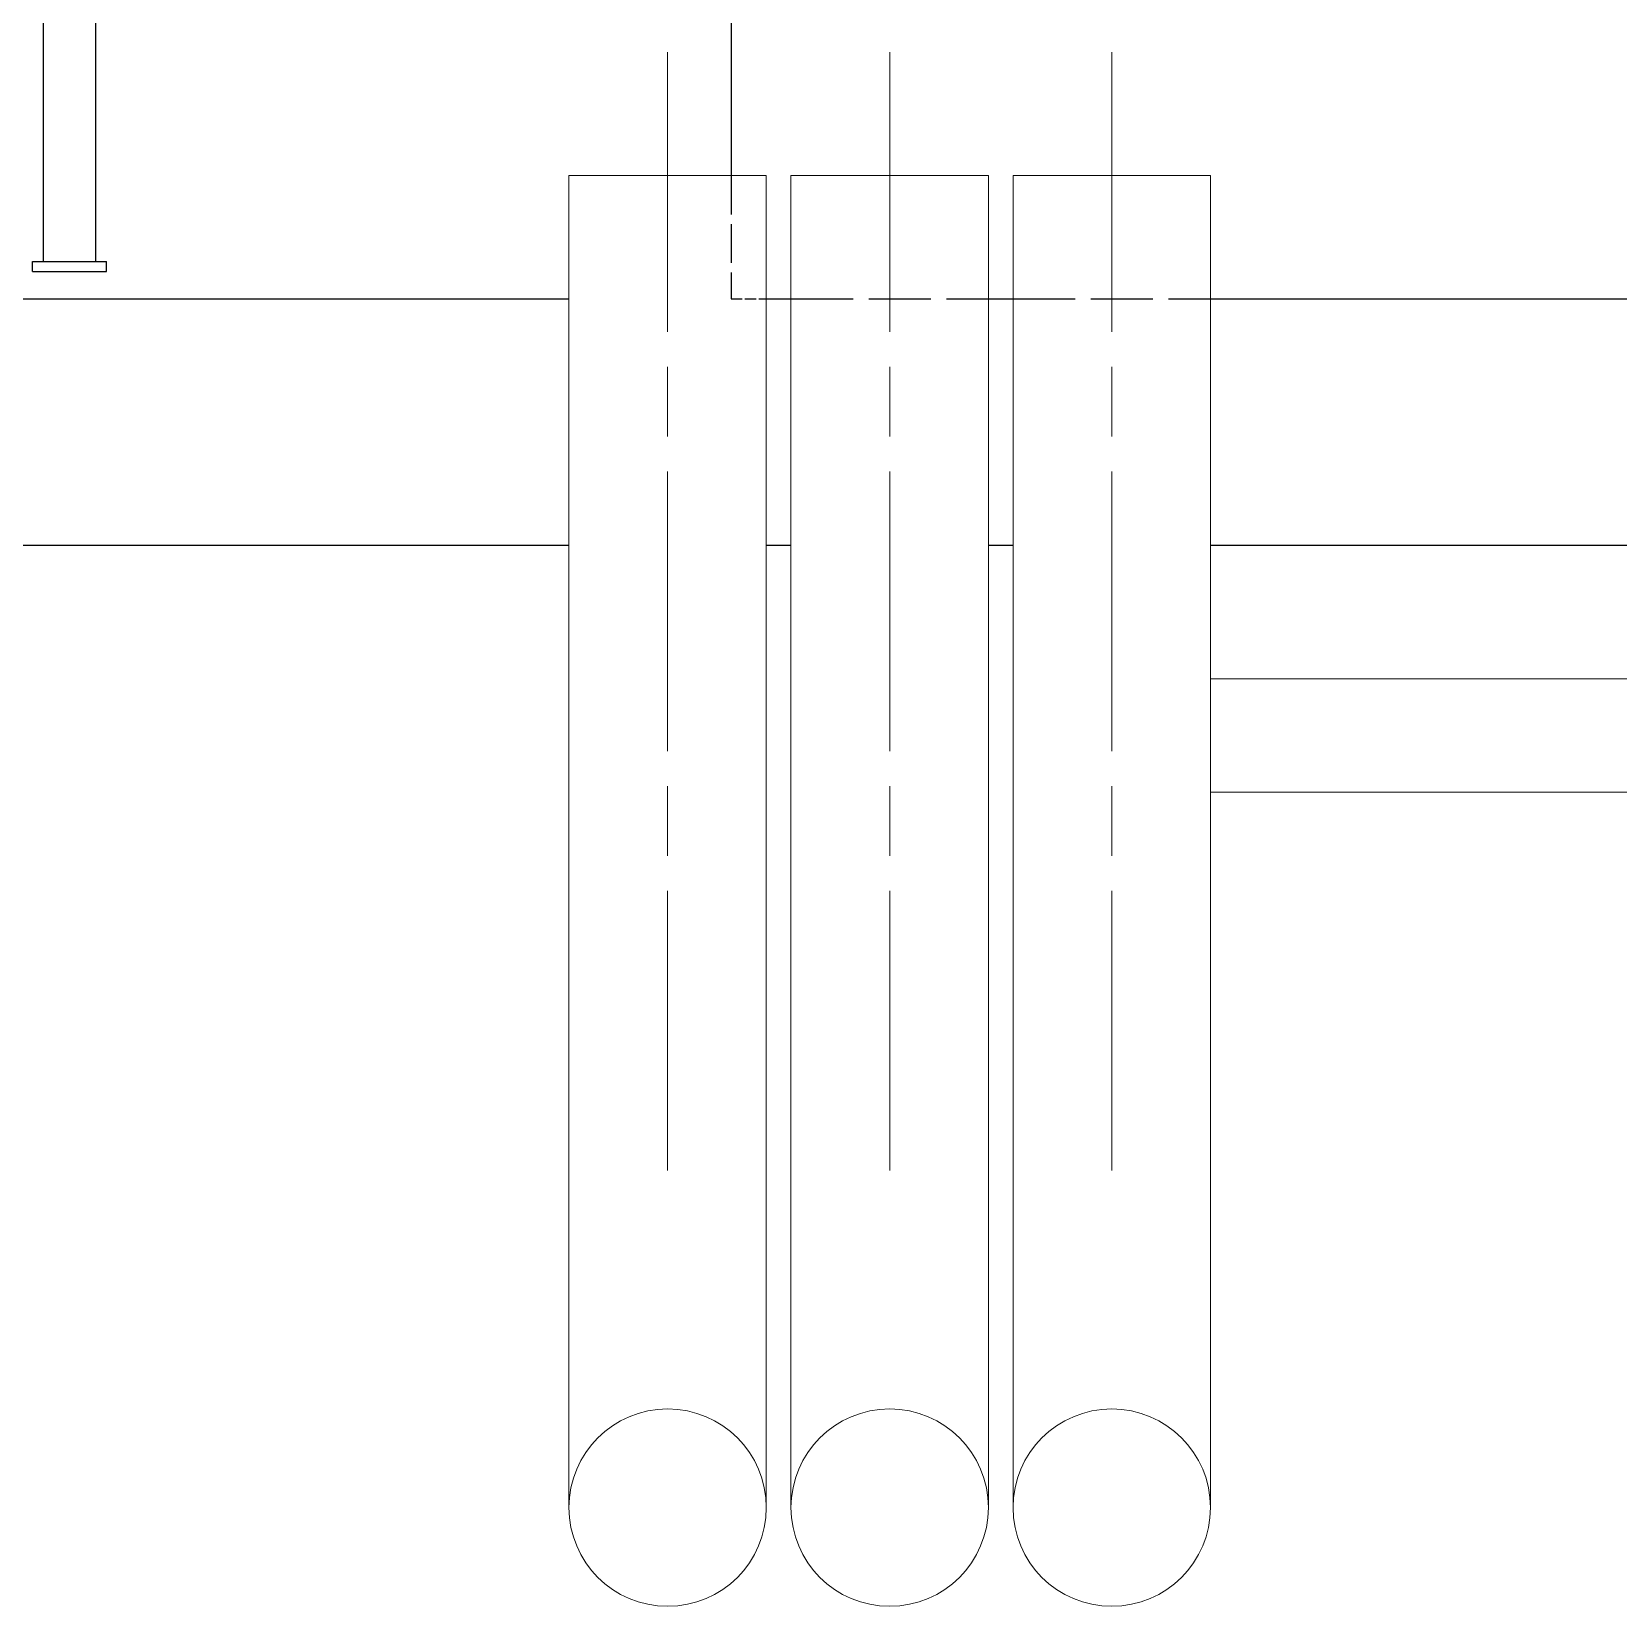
# Model space of a CAD drawing. Header units: millimetres. Extents: x 0 to 100323, y 0 to 59400.
# Drawn here: x 69741 to 72956, y 43295 to 46487 of the extents above; entities that cross this region are included whole.
import ezdxf

# ---------------------------------------------------------------- set-up
doc = ezdxf.new("R2010")
doc.units = ezdxf.units.MM
doc.header["$LTSCALE"] = 100
doc.linetypes.add('CHAIN', pattern=[0.3543, 0.2362, -0.0295, 0.0591, -0.0295])
doc.linetypes.add('DASHED', pattern=[0.2067, 0.1654, -0.0413])
doc.layers.add('Hidden', color=7, linetype='DASHED', lineweight=25)
doc.layers.add('Visible', color=7, linetype='Continuous', lineweight=25)
for name, color, linetype, lineweight, true_color in [('P_Cable Ducts (CD)', 30, 'Continuous', 18, 0xff7f00), ('P_Cable Ducts Centerline', 30, 'CHAIN', 18, 0xff7f00), ('P_Condensate (CS)', 40, 'Continuous', 18, 0xffbf00)]:
    doc.layers.add(name, color=color, linetype=linetype, lineweight=lineweight, true_color=true_color)

msp = doc.modelspace()

# ---------------------------------------------------------------- linework, layer by layer
at = {"layer": 'Hidden', "ltscale": 4.761642}
msp.add_line((71158, 46195.5), (71158, 45945.5), dxfattribs=at)
at = {"layer": 'Hidden', "ltscale": 1.361196}
msp.add_line((71158, 45945.5), (71229.4, 45945.5), dxfattribs=at)
at = {"layer": 'Hidden', "ltscale": 7.618686}
for p, q in [((71279.4, 45945.5), (71679.4, 45945.5)), ((71729.4, 45945.5), (72129.4, 45945.5))]:
    msp.add_line(p, q, dxfattribs=at)
at = {"layer": 'P_Cable Ducts (CD)'}
for p, q in [((70829.4, 46195.5), (71229.4, 46195.5)), ((70829.4, 46195.5), (70829.4, 44370.5)), ((71229.4, 46195.5), (71229.4, 44370.5)), ((71279.4, 46195.5), (71679.4, 46195.5)), ((71279.4, 46195.5), (71279.4, 44370.5)), ((71679.4, 46195.5), (71679.4, 44370.5)), ((71729.4, 46195.5), (72129.4, 46195.5)), ((71729.4, 46195.5), (71729.4, 44370.5)), ((72129.4, 46195.5), (72129.4, 44370.5)), ((70829.4, 44370.5), (70829.4, 43495.5)), ((71229.4, 43495.5), (71229.4, 44370.5)), ((71279.4, 44370.5), (71279.4, 43495.5)), ((71679.4, 43495.5), (71679.4, 44370.5)), ((71729.4, 44370.5), (71729.4, 43495.5)), ((72129.4, 43495.5), (72129.4, 44370.5))]:
    msp.add_line(p, q, dxfattribs=at)
for centre in [(71029.4, 43495.5), (71479.4, 43495.5), (71929.4, 43495.5)]:
    msp.add_circle(centre, 200, dxfattribs=at)
at = {"layer": 'P_Cable Ducts Centerline', "ltscale": 23.990969}
for p, q in [((71029.4, 46445.5), (71029.4, 44120.5)), ((71479.4, 46445.5), (71479.4, 44120.5)), ((71929.4, 46445.5), (71929.4, 44120.5))]:
    msp.add_line(p, q, dxfattribs=at)
at = {"layer": 'P_Condensate (CS)'}
for p, q in [((78387.2, 45175.5), (72129.4, 45175.5)), ((72129.4, 44945.5), (78447.7, 44945.5))]:
    msp.add_line(p, q, dxfattribs=at)
at = {"layer": 'Visible'}
for p, q in [((71158, 50945.5), (71158, 46195.5)), ((69764.6, 46021.1), (69764.6, 47146.1)), ((69870.9, 46021.1), (69870.9, 47146.1)), ((69742.7, 46001.1), (69742.7, 46021.1)), ((69742.7, 46021.1), (69892.7, 46021.1)), ((69892.7, 46001.1), (69892.7, 46021.1)), ((69742.7, 46001.1), (69892.7, 46001.1)), ((58595.3, 45945.5), (70829.4, 45945.5)), ((71229.4, 45945.5), (71279.4, 45945.5)), ((71229.4, 45945.5), (71279.4, 45945.5)), ((71679.4, 45945.5), (71729.4, 45945.5)), ((71679.4, 45945.5), (71729.4, 45945.5)), ((72129.4, 45945.5), (74290.8, 45945.5)), ((72129.4, 45945.5), (74290.8, 45945.5)), ((70829.4, 45445.5), (58595.3, 45445.5)), ((71279.4, 45445.5), (71229.4, 45445.5)), ((71729.4, 45445.5), (71679.4, 45445.5)), ((74290.8, 45445.5), (72129.4, 45445.5))]:
    msp.add_line(p, q, dxfattribs=at)

doc.saveas('drawing.dxf')
